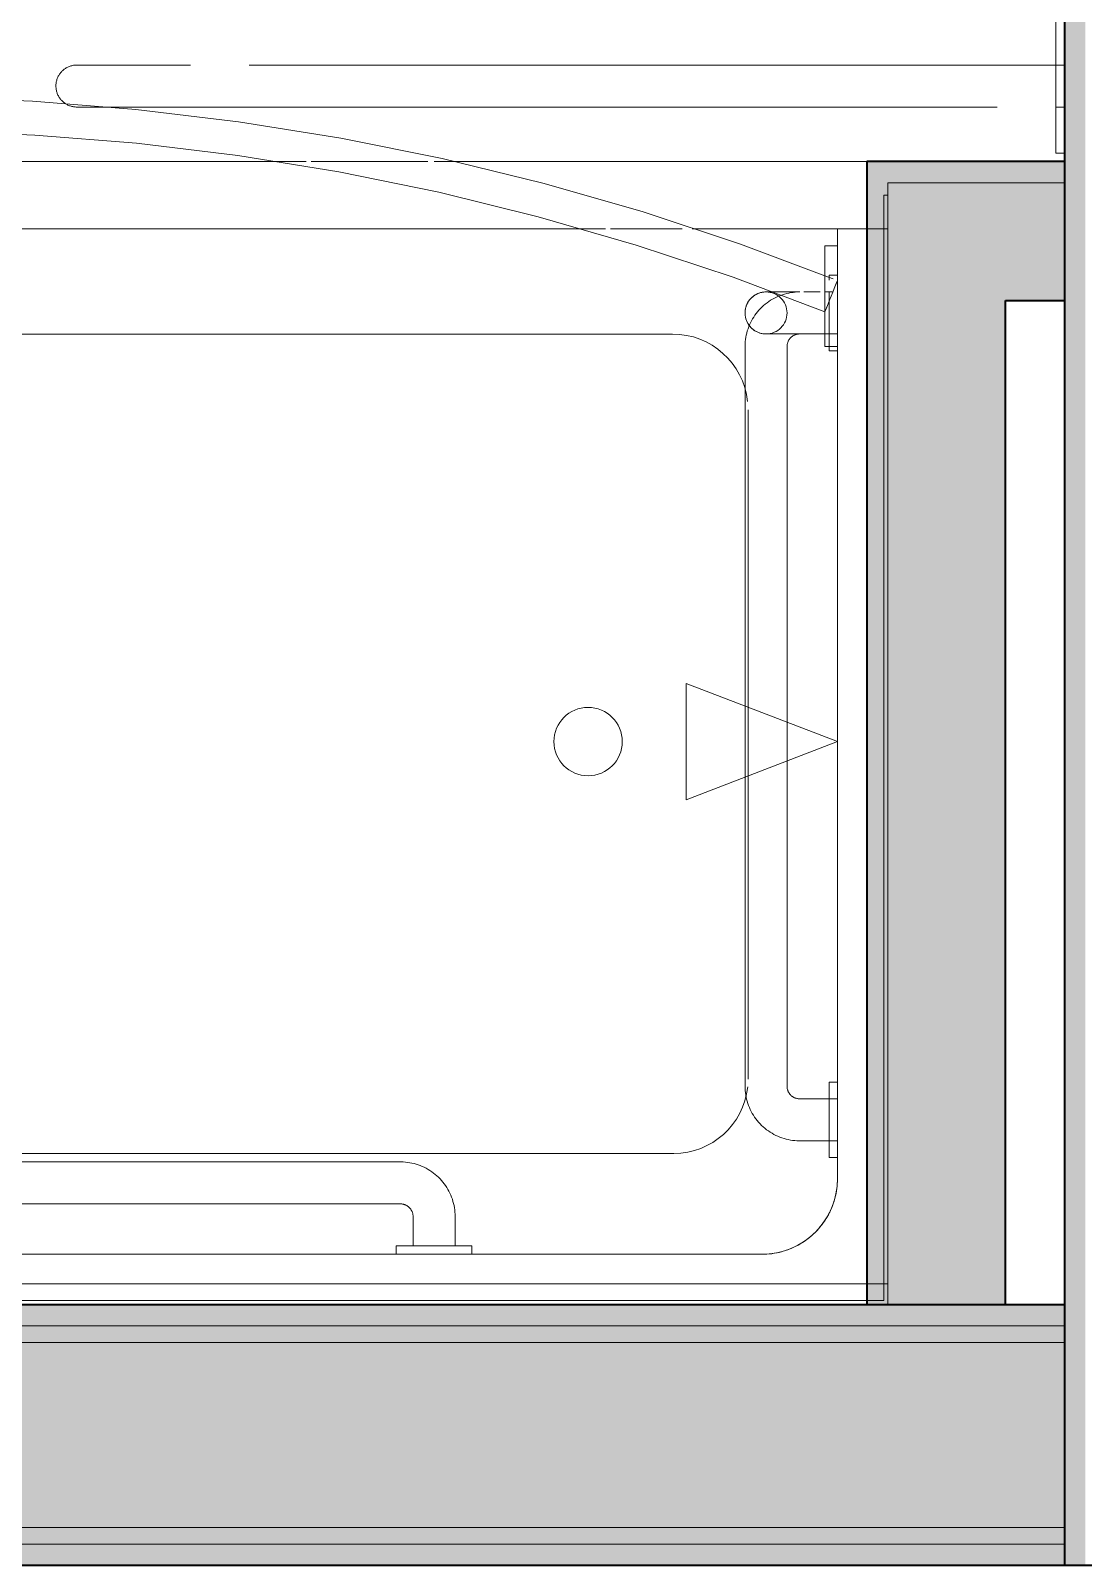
# Model space of a CAD drawing. Header units: inches. Extents: x 6 to 8416, y -388 to 6104.
# Drawn here: x 7160.42 to 7191.73, y 330.94 to 376.58 of the extents above; entities that cross this region are included whole.
import ezdxf

# ---------------------------------------------------------------- set-up
doc = ezdxf.new("R2010")
doc.units = ezdxf.units.IN
doc.header["$MEASUREMENT"] = 0
doc.linetypes.add('Dash 1_16_', pattern=[48, 24, -24])
doc.linetypes.add('Hidden 1_16_', pattern=[36, 24, -12])
for name, color, linetype, lineweight in [('A-GENM', 13, 'Continuous', 18), ('A-ROOM', 32, 'Continuous', 13), ('A-WALL', 113, 'Continuous', 25), ('A-WALL-PATT', 111, 'Continuous', 35), ('I-WALL', 2, 'Continuous', 25), ('P-SANR-FIXT', 6, 'Continuous', 18), ('Q-SPCQ', 91, 'Continuous', 18)]:
    doc.layers.add(name, color=color, linetype=linetype, lineweight=lineweight)

# ---------------------------------------------------------------- blocks, each defined once
blk = doc.blocks.new('GM BA Shower-Unit-Tub-Prefab-ICC ADA-AM - ICC Type B_ Option A Forward_ 60_W x 32_D-2223642-LEVEL 3 - PLAN Copy 1 Copy 1')
at = {"layer": 'A-GENM'}
blk.add_line((0, -32), (0.625, -32), dxfattribs=at)
blk = doc.blocks.new('PL BA Toilet-Unit-Two Piece-ICC ADA-AM - ICC Type B_ Side Approach_ Swing Up Bar-V500-LEVEL 3 - PLAN Copy 1 Copy 1')
at = {"layer": 'A-GENM', "linetype": 'Hidden 1_16_', "lineweight": 9}
for p, q in [((0, 47.047), (0, 23.453)), ((0, 23.453), (0, 22.553)), ((0, 22.411), (0, 18.941)), ((0, 18.75), (0, 18.151)), ((0, 18.151), (0, 5.875)), ((0, 5.875), (0, 0))]:
    blk.add_line(p, q, dxfattribs=at)
blk = doc.blocks.new('z Nested-Shower Surround-Tub-Prefab - Variable-V505-LEVEL 3 - PLAN Copy 1 Copy 1')
at = {"layer": 'A-GENM'}
for p, q in [((60, 0), (0, 0)), ((0, 0), (0, -0.625)), ((0, -0.625), (0, 0)), ((0, -0.625), (0, -32)), ((0, -29.875), (0, -0.625)), ((56.25, -1.5), (3.75, -1.5)), ((3.75, -1.5), (56.25, -1.5)), ((56.25, -1.5), (3.75, -1.5)), ((1.5, -3.75), (1.5, -5.058)), ((1.5, -29.25), (1.5, -3.75)), ((1.5, -3.75), (1.5, -5.058)), ((53.877, -4.5), (6.371, -4.5)), ((1.5, -5.942), (1.5, -29.058)), ((1.5, -5.942), (1.5, -29.058)), ((4.159, -15.729), (4.159, -6.712)), ((4.159, -17.771), (4.159, -15.729)), ((4.159, -26.623), (4.159, -17.771)), ((53.839, -28.873), (6.409, -28.873)), ((1.5, -30.75), (1.5, -29.25)), ((0, -32), (0, -29.875)), ((1.5, -30), (1.5, -30.75)), ((1.5, -30), (1.5, -30.75)), ((1.5, -30.75), (1.5, -32)), ((1.5, -32), (1.5, -30.75)), ((1.5, -30.75), (1.5, -32)), ((0, -32), (1.5, -32)), ((0.625, -32), (0.125, -32)), ((1.5, -32), (0.625, -32)), ((1.5, -32), (5.826, -32)), ((6.125, -32), (8.252, -32)), ((8.398, -32), (9.27, -32)), ((9.275, -32), (26.75, -32))]:
    blk.add_line(p, q, dxfattribs=at)
at = {"layer": 'A-GENM', "lineweight": 9}
for p, q in [((60, 0), (0, 0)), ((0, 0), (0, -0.625)), ((0, -0.625), (0, 0)), ((0.125, -0.625), (0.125, -0.125)), ((0.125, -0.125), (59.875, -0.125)), ((0.125, -0.313), (0.125, -0.625)), ((0.625, -0.125), (0.312, -0.125)), ((59.375, -0.125), (0.625, -0.125)), ((0, -0.625), (0, -33)), ((0, -29.875), (0, -0.625)), ((0.125, -33), (0.125, -0.625)), ((0.125, -0.625), (0.125, -29.875)), ((0, -32), (0, -29.875)), ((0.125, -29.875), (0.125, -32)), ((0, -33), (0, -32)), ((0.125, -32), (0.125, -33)), ((0, -33), (0.125, -33)), ((0.125, -33), (0, -33))]:
    blk.add_line(p, q, dxfattribs=at)
at = {"layer": 'A-GENM'}
blk.add_circle((8.92, -16.75), 1.016, dxfattribs=at)
for centre, radius, start, end in [((3.75, -3.75), 2.25, 90, 180), ((3.75, -3.75), 2.25, 120, 135), ((3.75, -3.75), 2.25, 120, 135), ((3.75, -3.75), 2.25, 114.9713, 120), ((3.75, -3.75), 2.25, 114.9713, 120), ((3.75, -3.75), 2.25, 110.0287, 114.9713), ((3.75, -3.75), 2.25, 110.0287, 114.9713), ((3.75, -3.75), 2.25, 105, 110.0287), ((3.75, -3.75), 2.25, 105, 110.0287), ((3.75, -3.75), 2.25, 90, 105), ((3.75, -3.75), 2.25, 90, 105), ((3.75, -3.75), 2.25, 135, 150), ((3.75, -3.75), 2.25, 135, 150), ((3.75, -3.75), 2.25, 150, 155.0287), ((3.75, -3.75), 2.25, 150, 155.0287), ((3.75, -3.75), 2.25, 165, 180), ((3.75, -3.75), 2.25, 165, 180), ((3.75, -3.75), 2.25, 159.9713, 165), ((3.75, -3.75), 2.25, 159.9713, 165), ((3.75, -3.75), 2.25, 155.0287, 159.9713), ((3.75, -3.75), 2.25, 155.0287, 159.9713), ((6.371, -6.712), 2.212, 90, 173.9023), ((6.409, -26.623), 2.25, 186.2418, 270)]:
    blk.add_arc(centre, radius, start, end, dxfattribs=at)
blk = doc.blocks.new('z Nested-Shower Grab Bars - Variable-V506-LEVEL 3 - PLAN Copy 1 Copy 1')
at = {"layer": 'A-GENM', "linetype": 'Dash 1_16_', "lineweight": 9}
for p, q in [((10.875, 0), (10.875, -0.25)), ((10.913, 0), (10.875, 0)), ((10.913, 0), (10.875, 0)), ((10.875, 0), (10.875, -0.25)), ((10.913, 0), (10.875, 0)), ((10.913, 0), (10.875, 0)), ((10.875, -0.25), (11.687, -0.25)), ((10.875, -0.25), (11.687, -0.25)), ((10.875, -0.25), (11.687, -0.25)), ((10.875, -0.25), (13.125, -0.25)), ((11.026, 0), (10.913, 0)), ((11.026, 0), (10.913, 0)), ((11.026, 0), (10.913, 0)), ((11.026, 0), (10.913, 0)), ((11.205, 0), (11.026, 0)), ((11.205, 0), (11.026, 0)), ((11.205, 0), (11.026, 0)), ((11.205, 0), (11.026, 0)), ((11.438, 0), (11.205, 0)), ((11.438, 0), (11.205, 0)), ((11.438, 0), (11.205, 0)), ((11.438, 0), (11.205, 0)), ((11.375, -0.25), (11.375, -1.125)), ((11.688, -0.25), (11.375, -0.25)), ((11.688, -0.25), (11.375, -0.25)), ((11.375, -0.25), (11.375, -1.125)), ((12.625, -0.25), (11.375, -0.25)), ((11.688, -0.25), (11.375, -0.25)), ((11.709, 0), (11.438, 0)), ((11.709, 0), (11.438, 0)), ((11.709, 0), (11.438, 0)), ((11.709, 0), (11.438, 0)), ((11.838, -0.25), (11.688, -0.25)), ((12.313, -0.25), (11.688, -0.25)), ((11.838, -0.25), (11.688, -0.25)), ((12, 0), (11.709, 0)), ((12, 0), (11.709, 0)), ((12, 0), (11.709, 0)), ((12, 0), (11.709, 0)), ((12, -0.25), (11.838, -0.25)), ((12, -0.25), (11.838, -0.25)), ((12.291, 0), (12, 0)), ((12.291, 0), (12, 0)), ((12.291, 0), (12, 0)), ((12.291, 0), (12, 0)), ((12.162, -0.25), (12, -0.25)), ((12.162, -0.25), (12, -0.25)), ((12.313, -0.25), (12.162, -0.25)), ((12.313, -0.25), (12.162, -0.25)), ((12.563, 0), (12.291, 0)), ((12.563, 0), (12.291, 0)), ((12.563, 0), (12.291, 0)), ((12.563, 0), (12.291, 0)), ((12.313, -0.25), (13.125, -0.25)), ((12.313, -0.25), (13.125, -0.25)), ((12.625, -0.25), (12.313, -0.25)), ((12.625, -0.25), (12.313, -0.25)), ((12.313, -0.25), (13.125, -0.25)), ((12.625, -0.25), (12.313, -0.25)), ((12.795, 0), (12.563, 0)), ((12.795, 0), (12.563, 0)), ((12.795, 0), (12.563, 0)), ((12.795, 0), (12.563, 0)), ((12.625, -1.125), (12.625, -0.25)), ((12.625, -1.125), (12.625, -0.25)), ((12.974, 0), (12.795, 0)), ((12.974, 0), (12.795, 0)), ((12.974, 0), (12.795, 0)), ((12.974, 0), (12.795, 0)), ((13.087, 0), (12.974, 0)), ((13.087, 0), (12.974, 0)), ((13.087, 0), (12.974, 0)), ((13.087, 0), (12.974, 0)), ((13.125, 0), (13.087, 0)), ((13.125, 0), (13.087, 0)), ((13.125, 0), (13.087, 0)), ((13.125, 0), (13.087, 0)), ((13.125, -0.25), (13.125, 0)), ((13.125, -0.25), (13.125, 0)), ((35, -1.5), (13, -1.5)), ((35, -1.5), (13, -1.5)), ((0.25, -2.875), (0, -2.875)), ((0, -2.875), (0, -2.913)), ((0, -2.875), (0, -2.913)), ((0, -2.913), (0, -3.026)), ((0, -2.913), (0, -3.026)), ((0, -3.026), (0, -3.205)), ((0, -3.026), (0, -3.205)), ((0.25, -3.438), (0.25, -2.875)), ((0.25, -5.125), (0.25, -2.875)), ((13, -2.75), (35, -2.75)), ((13, -2.75), (35, -2.75)), ((0, -3.205), (0, -3.438)), ((0, -3.205), (0, -3.438)), ((1.125, -3.375), (0, -3.375)), ((0, -3.375), (0, -3.396)), ((0, -3.375), (0, -3.396)), ((0, -3.396), (0, -3.459)), ((0, -3.396), (0, -3.459)), ((0, -3.438), (0, -3.709)), ((0, -3.459), (0, -3.558)), ((0, -3.459), (0, -3.558)), ((0, -3.558), (0, -3.688)), ((0, -3.558), (0, -4.442)), ((0, -3.688), (0, -3.838)), ((0, -3.709), (0, -4)), ((0, -3.838), (0, -4)), ((0, -4), (0, -4.291)), ((0, -4), (0, -4.162)), ((0, -4.162), (0, -4.313)), ((0, -4.291), (0, -4.563)), ((0, -4.313), (0, -4.442)), ((0, -4.442), (0, -4.541)), ((0, -4.442), (0, -4.541)), ((0, -4.541), (0, -4.604)), ((0, -4.541), (0, -4.604)), ((0, -4.563), (0, -4.795)), ((0, -4.563), (0, -4.795)), ((0.25, -5.125), (0.25, -4.563)), ((0, -4.604), (0, -4.625)), ((0, -4.604), (0, -4.625)), ((0, -4.625), (1.125, -4.625)), ((0, -4.795), (0, -4.974)), ((0, -4.795), (0, -4.974)), ((0, -4.974), (0, -5.087)), ((0, -4.974), (0, -5.087)), ((1.5, -5), (1.5, -14.674)), ((2.75, -14.194), (2.75, -5)), ((0, -5.087), (0, -5.125)), ((0, -5.087), (0, -5.125)), ((0, -5.125), (0.25, -5.125)), ((2.75, -16.306), (2.75, -14.194)), ((1.5, -14.674), (1.5, -15.826)), ((1.5, -15.826), (1.5, -27)), ((2.75, -27), (2.75, -16.306)), ((0.25, -26.875), (0, -26.875)), ((0, -26.875), (0, -26.913)), ((0, -26.875), (0, -26.913)), ((0.25, -26.875), (0, -26.875)), ((0, -26.875), (0, -26.913)), ((0, -26.875), (0, -26.913)), ((0, -26.913), (0, -27.026)), ((0, -26.913), (0, -27.026)), ((0, -26.913), (0, -27.026)), ((0, -26.913), (0, -27.026)), ((0.25, -27.438), (0.25, -26.875)), ((0.25, -27.687), (0.25, -26.875)), ((0.25, -27.687), (0.25, -26.875)), ((0.25, -27.709), (0.25, -26.875)), ((0, -27.026), (0, -27.205)), ((0, -27.026), (0, -27.205)), ((0, -27.026), (0, -27.205)), ((0, -27.026), (0, -27.205)), ((0, -27.205), (0, -27.438)), ((0, -27.205), (0, -27.438)), ((0, -27.205), (0, -27.438)), ((0, -27.205), (0, -27.438)), ((1.125, -27.375), (0, -27.375)), ((0, -27.375), (0, -27.396)), ((0, -27.375), (0, -27.396)), ((1.125, -27.375), (0.25, -27.375)), ((0.25, -27.375), (0.25, -27.688)), ((0.25, -27.375), (0.25, -27.688)), ((1.966, -27.375), (1.987, -27.375)), ((1.987, -27.375), (2.007, -27.375)), ((2.007, -27.375), (2.025, -27.375)), ((2.025, -27.375), (2.042, -27.375)), ((2.042, -27.375), (2.057, -27.375)), ((2.057, -27.375), (2.071, -27.375)), ((2.071, -27.375), (2.083, -27.375)), ((2.083, -27.375), (2.094, -27.375)), ((2.094, -27.375), (2.103, -27.375)), ((2.103, -27.375), (2.11, -27.375)), ((2.11, -27.375), (2.116, -27.375)), ((2.116, -27.375), (2.121, -27.375)), ((2.121, -27.375), (2.124, -27.375)), ((2.124, -27.375), (2.125, -27.375)), ((2.125, -27.375), (2.15, -27.375)), ((2.15, -27.375), (2.175, -27.377)), ((2.175, -27.377), (2.2, -27.379)), ((2.2, -27.379), (2.225, -27.383)), ((2.225, -27.383), (2.249, -27.387)), ((0, -27.396), (0, -27.459)), ((0, -27.396), (0, -27.459)), ((0, -27.438), (0, -27.709)), ((0, -27.438), (0, -27.709)), ((0, -27.438), (0, -27.709)), ((0, -27.459), (0, -27.558)), ((0, -27.459), (0, -27.558)), ((0, -27.558), (0, -27.688)), ((0, -27.558), (0, -27.688)), ((0, -27.688), (0, -27.838)), ((0, -27.688), (0, -27.838)), ((0, -27.749), (0, -28)), ((0, -27.749), (0, -28)), ((0, -27.749), (0, -28)), ((0, -27.838), (0, -28)), ((0, -27.838), (0, -28.541)), ((0.25, -27.688), (0.25, -27.838)), ((0.25, -27.688), (0.25, -27.838)), ((0.25, -27.991), (0.25, -27.749)), ((0.25, -27.838), (0.25, -28)), ((0.25, -27.838), (0.25, -28)), ((2.249, -27.387), (2.274, -27.393)), ((2.274, -27.393), (2.298, -27.399)), ((2.298, -27.399), (2.322, -27.407)), ((2.322, -27.407), (2.345, -27.415)), ((2.345, -27.415), (2.368, -27.424)), ((2.368, -27.424), (2.391, -27.435)), ((2.391, -27.435), (2.414, -27.446)), ((2.414, -27.446), (2.436, -27.458)), ((2.436, -27.458), (2.457, -27.47)), ((2.457, -27.47), (2.478, -27.484)), ((2.478, -27.484), (2.498, -27.499)), ((2.492, -27.878), (2.526, -27.823)), ((2.498, -27.499), (2.518, -27.514)), ((2.518, -27.514), (2.537, -27.53)), ((2.526, -27.823), (2.558, -27.766)), ((2.537, -27.53), (2.556, -27.547)), ((2.556, -27.547), (2.573, -27.565)), ((2.558, -27.766), (2.588, -27.708)), ((2.573, -27.565), (2.59, -27.583)), ((2.588, -27.708), (2.615, -27.649)), ((2.59, -27.583), (2.607, -27.602)), ((2.607, -27.602), (2.622, -27.621)), ((2.615, -27.649), (2.64, -27.589)), ((2.622, -27.621), (2.637, -27.642)), ((2.637, -27.642), (2.651, -27.662)), ((2.651, -27.662), (2.664, -27.684)), ((2.664, -27.684), (2.676, -27.705)), ((2.676, -27.705), (2.688, -27.728)), ((2.688, -27.728), (2.698, -27.75)), ((2.698, -27.75), (2.708, -27.774)), ((2.708, -27.774), (2.716, -27.797)), ((2.716, -27.797), (2.724, -27.821)), ((2.724, -27.821), (2.73, -27.845)), ((0, -28), (0, -28.162)), ((0, -28.113), (0, -28.503)), ((0, -28.113), (0, -28.503)), ((0, -28.113), (0, -28.503)), ((0, -28.162), (0, -28.313)), ((0.25, -28), (0.25, -28.162)), ((0.25, -28), (0.25, -28.313)), ((0.25, -28.291), (0.25, -28.113)), ((0.25, -28.162), (0.25, -28.313)), ((2.095, -28.303), (2.147, -28.264)), ((2.147, -28.264), (2.197, -28.222)), ((2.197, -28.222), (2.244, -28.178)), ((2.244, -28.178), (2.291, -28.132)), ((2.291, -28.132), (2.335, -28.085)), ((2.335, -28.085), (2.377, -28.035)), ((2.377, -28.035), (2.418, -27.984)), ((2.418, -27.984), (2.456, -27.932)), ((2.456, -27.932), (2.492, -27.878)), ((2.682, -28.283), (2.671, -28.305)), ((2.693, -28.26), (2.682, -28.283)), ((2.703, -28.237), (2.693, -28.26)), ((2.712, -28.214), (2.703, -28.237)), ((2.72, -28.19), (2.712, -28.214)), ((2.727, -28.166), (2.72, -28.19)), ((2.734, -28.142), (2.727, -28.166)), ((2.73, -27.845), (2.736, -27.869)), ((2.739, -28.118), (2.734, -28.142)), ((2.736, -27.869), (2.741, -27.894)), ((2.743, -28.093), (2.739, -28.118)), ((2.741, -27.894), (2.745, -27.918)), ((2.746, -28.068), (2.743, -28.093)), ((2.745, -27.918), (2.747, -27.943)), ((2.749, -28.043), (2.746, -28.068)), ((2.747, -27.943), (2.749, -27.968)), ((2.749, -27.968), (2.75, -27.993)), ((2.75, -28.018), (2.749, -28.043)), ((2.75, -27.993), (2.75, -28.018)), ((0, -28.313), (0, -28.442)), ((0, -28.442), (0, -28.541)), ((0, -28.541), (0, -28.604)), ((0, -28.541), (0, -28.604)), ((0, -28.563), (0, -28.795)), ((0, -28.563), (0, -28.795)), ((0, -28.563), (0, -28.795)), ((0, -28.563), (0, -28.795)), ((0, -28.604), (0, -28.625)), ((0, -28.604), (0, -28.625)), ((0.154, -28.625), (0.375, -28.625)), ((0.25, -28.313), (0.25, -28.442)), ((0.25, -28.313), (0.25, -28.442)), ((0.25, -28.442), (0.25, -28.625)), ((0.25, -28.442), (0.25, -28.625)), ((0.515, -28.625), (1.004, -28.625)), ((0.515, -28.625), (1.004, -28.625)), ((1.125, -28.625), (1.19, -28.624)), ((1.136, -28.625), (1.125, -28.625)), ((1.176, -28.625), (1.136, -28.625)), ((1.216, -28.625), (1.176, -28.625)), ((1.19, -28.624), (1.255, -28.62)), ((1.255, -28.625), (1.216, -28.625)), ((1.255, -28.62), (1.32, -28.613)), ((1.295, -28.625), (1.255, -28.625)), ((1.334, -28.625), (1.295, -28.625)), ((1.32, -28.613), (1.384, -28.604)), ((1.373, -28.625), (1.334, -28.625)), ((1.412, -28.625), (1.373, -28.625)), ((1.45, -28.625), (1.412, -28.625)), ((1.487, -28.625), (1.45, -28.625)), ((1.524, -28.625), (1.487, -28.625)), ((1.511, -28.578), (1.574, -28.562)), ((1.561, -28.625), (1.524, -28.625)), ((1.574, -28.562), (1.636, -28.543)), ((1.665, -28.625), (1.631, -28.625)), ((1.636, -28.543), (1.697, -28.521)), ((1.699, -28.625), (1.665, -28.625)), ((1.697, -28.521), (1.758, -28.497)), ((1.731, -28.625), (1.699, -28.625)), ((1.762, -28.625), (1.731, -28.625)), ((1.758, -28.497), (1.817, -28.47)), ((1.792, -28.625), (1.762, -28.625)), ((1.822, -28.625), (1.792, -28.625)), ((1.817, -28.47), (1.875, -28.441)), ((1.85, -28.625), (1.822, -28.625)), ((1.877, -28.625), (1.85, -28.625)), ((1.875, -28.441), (1.932, -28.41)), ((1.903, -28.625), (1.877, -28.625)), ((1.927, -28.625), (1.903, -28.625)), ((1.95, -28.625), (1.927, -28.625)), ((1.932, -28.41), (1.988, -28.377)), ((1.988, -28.377), (2.043, -28.341)), ((2.043, -28.341), (2.095, -28.303)), ((2.074, -28.625), (2.061, -28.625)), ((2.086, -28.625), (2.074, -28.625)), ((2.096, -28.625), (2.086, -28.625)), ((2.105, -28.625), (2.096, -28.625)), ((2.112, -28.625), (2.105, -28.625)), ((2.118, -28.625), (2.112, -28.625)), ((2.122, -28.625), (2.118, -28.625)), ((2.124, -28.625), (2.122, -28.625)), ((2.125, -28.625), (2.124, -28.625)), ((2.138, -28.625), (2.125, -28.625)), ((2.163, -28.624), (2.138, -28.625)), ((2.188, -28.622), (2.163, -28.624)), ((2.213, -28.619), (2.188, -28.622)), ((2.238, -28.615), (2.213, -28.619)), ((2.262, -28.61), (2.238, -28.615)), ((2.287, -28.604), (2.262, -28.61)), ((2.311, -28.597), (2.287, -28.604)), ((2.334, -28.589), (2.311, -28.597)), ((2.358, -28.58), (2.334, -28.589)), ((2.381, -28.57), (2.358, -28.58)), ((2.403, -28.56), (2.381, -28.57)), ((2.426, -28.548), (2.403, -28.56)), ((2.447, -28.536), (2.426, -28.548)), ((2.468, -28.522), (2.447, -28.536)), ((2.489, -28.508), (2.468, -28.522)), ((2.509, -28.493), (2.489, -28.508)), ((2.528, -28.477), (2.509, -28.493)), ((2.547, -28.461), (2.528, -28.477)), ((2.565, -28.444), (2.547, -28.461)), ((2.583, -28.426), (2.565, -28.444)), ((2.599, -28.407), (2.583, -28.426)), ((2.615, -28.388), (2.599, -28.407)), ((2.63, -28.368), (2.615, -28.388)), ((2.645, -28.347), (2.63, -28.368)), ((2.658, -28.326), (2.645, -28.347)), ((2.671, -28.305), (2.658, -28.326)), ((0, -28.974), (0, -29.125)), ((0, -28.974), (0, -29.125)), ((0, -28.974), (0, -29.125)), ((0, -28.974), (0, -29.125)), ((0, -29.125), (0.245, -29.125)), ((0, -29.125), (0.245, -29.125)), ((0.25, -29.087), (0.25, -28.974)), ((0.25, -29.087), (0.25, -28.974)), ((0.25, -29.087), (0.25, -28.974)), ((0.25, -29.087), (0.25, -28.974)), ((0.25, -29.125), (0.25, -29.087)), ((0.25, -29.125), (0.25, -29.087)), ((0.25, -29.125), (0.25, -29.087)), ((0.25, -29.125), (0.25, -29.087))]:
    blk.add_line(p, q, dxfattribs=at)
at = {"layer": 'A-GENM', "linetype": 'Dash 1_16_', "lineweight": 9, "flags": 128}
for points in [[(11.375, -1.125), (11.376, -1.19), (11.38, -1.255), (11.387, -1.32), (11.396, -1.384), (11.407, -1.448), (11.422, -1.511), (11.438, -1.574), (11.457, -1.636), (11.479, -1.697), (11.503, -1.758), (11.53, -1.817), (11.559, -1.875), (11.59, -1.932), (11.623, -1.988), (11.659, -2.043), (11.697, -2.095), (11.736, -2.147), (11.778, -2.197), (11.822, -2.244), (11.868, -2.291), (11.915, -2.335), (11.965, -2.377), (12.016, -2.418), (12.068, -2.456), (12.122, -2.492), (12.177, -2.526), (12.234, -2.558), (12.292, -2.588), (12.351, -2.615), (12.411, -2.64), (12.472, -2.662), (12.534, -2.682), (12.597, -2.699), (12.66, -2.714), (12.724, -2.726), (12.788, -2.736), (12.853, -2.743), (12.917, -2.748), (12.982, -2.75), (13, -2.75)], [(11.375, -1.125), (11.376, -1.19), (11.38, -1.255), (11.387, -1.32), (11.396, -1.384), (11.407, -1.448), (11.422, -1.511), (11.438, -1.574), (11.457, -1.636), (11.479, -1.697), (11.503, -1.758), (11.53, -1.817), (11.559, -1.875), (11.59, -1.932), (11.623, -1.988), (11.659, -2.043), (11.697, -2.095), (11.736, -2.147), (11.778, -2.197), (11.822, -2.244), (11.868, -2.291), (11.915, -2.335), (11.965, -2.377), (12.016, -2.418), (12.068, -2.456), (12.122, -2.492), (12.177, -2.526), (12.234, -2.558), (12.292, -2.588), (12.351, -2.615), (12.411, -2.64), (12.472, -2.662), (12.534, -2.682), (12.597, -2.699), (12.66, -2.714), (12.724, -2.726), (12.788, -2.736), (12.853, -2.743), (12.917, -2.748), (12.982, -2.75), (13, -2.75)], [(13, -1.5), (12.985, -1.5), (12.97, -1.499), (12.955, -1.497), (12.94, -1.495), (12.925, -1.493), (12.911, -1.489), (12.896, -1.485), (12.882, -1.481), (12.868, -1.476), (12.854, -1.47), (12.84, -1.464), (12.827, -1.458), (12.814, -1.45), (12.801, -1.443), (12.788, -1.435), (12.776, -1.426), (12.764, -1.417), (12.753, -1.407), (12.742, -1.397), (12.731, -1.386), (12.721, -1.375), (12.711, -1.364), (12.702, -1.352), (12.693, -1.34), (12.684, -1.328), (12.677, -1.315), (12.669, -1.302), (12.662, -1.288), (12.656, -1.275), (12.65, -1.261), (12.645, -1.247), (12.641, -1.233), (12.637, -1.218), (12.633, -1.203), (12.63, -1.189), (12.628, -1.174), (12.627, -1.159), (12.625, -1.144), (12.625, -1.129), (12.625, -1.125)], [(13, -1.5), (12.985, -1.5), (12.97, -1.499), (12.955, -1.497), (12.94, -1.495), (12.925, -1.493), (12.911, -1.489), (12.896, -1.485), (12.882, -1.481), (12.868, -1.476), (12.854, -1.47), (12.84, -1.464), (12.827, -1.458), (12.814, -1.45), (12.801, -1.443), (12.788, -1.435), (12.776, -1.426), (12.764, -1.417), (12.753, -1.407), (12.742, -1.397), (12.731, -1.386), (12.721, -1.375), (12.711, -1.364), (12.702, -1.352), (12.693, -1.34), (12.684, -1.328), (12.677, -1.315), (12.669, -1.302), (12.662, -1.288), (12.656, -1.275), (12.65, -1.261), (12.645, -1.247), (12.641, -1.233), (12.637, -1.218), (12.633, -1.203), (12.63, -1.189), (12.628, -1.174), (12.627, -1.159), (12.625, -1.144), (12.625, -1.129), (12.625, -1.125)], [(2.75, -5), (2.749, -4.935), (2.745, -4.87), (2.738, -4.805), (2.729, -4.741), (2.718, -4.677), (2.703, -4.614), (2.687, -4.551), (2.668, -4.489), (2.646, -4.428), (2.622, -4.367), (2.595, -4.308), (2.566, -4.25), (2.535, -4.193), (2.502, -4.137), (2.466, -4.082), (2.428, -4.03), (2.389, -3.978), (2.347, -3.928), (2.303, -3.881), (2.257, -3.834), (2.21, -3.79), (2.16, -3.748), (2.109, -3.707), (2.057, -3.669), (2.003, -3.633), (1.948, -3.599), (1.891, -3.567), (1.833, -3.537), (1.774, -3.51), (1.714, -3.485), (1.653, -3.463), (1.591, -3.443), (1.528, -3.426), (1.465, -3.411), (1.401, -3.399), (1.337, -3.389), (1.272, -3.382), (1.208, -3.377), (1.143, -3.375), (1.125, -3.375)], [(1.125, -4.625), (1.14, -4.625), (1.155, -4.626), (1.17, -4.628), (1.185, -4.63), (1.2, -4.632), (1.214, -4.636), (1.229, -4.64), (1.243, -4.644), (1.257, -4.649), (1.271, -4.655), (1.285, -4.661), (1.298, -4.667), (1.311, -4.675), (1.324, -4.682), (1.337, -4.69), (1.349, -4.699), (1.361, -4.708), (1.372, -4.718), (1.383, -4.728), (1.394, -4.739), (1.404, -4.75), (1.414, -4.761), (1.423, -4.773), (1.432, -4.785), (1.441, -4.797), (1.448, -4.81), (1.456, -4.823), (1.463, -4.837), (1.469, -4.85), (1.475, -4.864), (1.48, -4.878), (1.484, -4.892), (1.488, -4.907), (1.492, -4.922), (1.495, -4.936), (1.497, -4.951), (1.498, -4.966), (1.5, -4.981), (1.5, -4.996), (1.5, -5)], [(1.5, -27), (1.5, -27.015), (1.499, -27.03), (1.497, -27.045), (1.495, -27.06), (1.493, -27.075), (1.489, -27.089), (1.485, -27.104), (1.481, -27.118), (1.476, -27.132), (1.47, -27.146), (1.464, -27.16), (1.458, -27.173), (1.45, -27.186), (1.443, -27.199), (1.435, -27.212), (1.426, -27.224), (1.417, -27.236), (1.407, -27.247), (1.397, -27.258), (1.386, -27.269), (1.375, -27.279), (1.364, -27.289), (1.352, -27.298), (1.34, -27.307), (1.328, -27.316), (1.315, -27.323), (1.302, -27.331), (1.288, -27.338), (1.275, -27.344), (1.261, -27.35), (1.247, -27.355), (1.233, -27.359), (1.218, -27.363), (1.203, -27.367), (1.189, -27.37), (1.174, -27.372), (1.159, -27.373), (1.144, -27.375), (1.129, -27.375), (1.125, -27.375)], [(1.125, -27.375), (1.165, -27.375), (1.205, -27.375), (1.245, -27.375), (1.284, -27.375), (1.324, -27.375), (1.363, -27.375), (1.401, -27.375), (1.44, -27.375), (1.477, -27.375), (1.514, -27.375), (1.551, -27.375), (1.587, -27.375), (1.622, -27.375), (1.656, -27.375), (1.69, -27.375), (1.722, -27.375), (1.754, -27.375), (1.784, -27.375), (1.814, -27.375), (1.842, -27.375), (1.87, -27.375), (1.896, -27.375), (1.921, -27.375), (1.944, -27.375), (1.966, -27.375)], [(2.64, -27.589), (2.662, -27.528), (2.682, -27.466), (2.699, -27.403), (2.714, -27.34), (2.726, -27.276), (2.736, -27.212), (2.743, -27.147), (2.748, -27.083), (2.75, -27.018), (2.75, -27)], [(1.384, -28.604), (1.448, -28.593), (1.511, -28.578)], [(1.631, -28.625), (1.596, -28.625), (1.561, -28.625)], [(2.061, -28.625), (2.046, -28.625), (2.03, -28.625), (2.012, -28.625), (1.993, -28.625), (1.972, -28.625), (1.95, -28.625)]]:
    blk.add_lwpolyline(points, dxfattribs=at)
at = {"layer": 'A-GENM', "linetype": 'Dash 1_16_', "lineweight": 9}
for start, end in [(90, 270), (270, 90)]:
    blk.add_arc((2.125, -28), 0.625, start, end, dxfattribs=at)
blk = doc.blocks.new('z Nested-Shower Fixtures - Variable-2223649-LEVEL 3 - PLAN Copy 1 Copy 1')
at = {"layer": 'P-SANR-FIXT'}
for p, q in [((4.5, 1.727), (0, 0)), ((4.5, -1.727), (4.5, 1.727)), ((0, 0), (4.5, -1.727))]:
    blk.add_line(p, q, dxfattribs=at)
blk = doc.blocks.new('SE BA Shower Curtain Rod-AM - 1_ Dia__ 76_ AFF-V387-LEVEL 3 - PLAN Copy 1 Copy 1')
at = {"layer": 'Q-SPCQ'}
for p, q in [((0.375, 1.5), (0, 1.5)), ((0, 1.5), (0, -1.5)), ((0, 1.5), (0, 0.75)), ((0.375, 0.75), (0.375, 1.5)), ((0.375, -1.5), (0.375, 1.5)), ((0, 0.75), (0, 0.388)), ((0.373, 0.464), (0.28, 0.232)), ((0.373, 0.464), (0.348, 0.402)), ((0.375, 0.391), (0.375, 0.75)), ((0, 0.388), (0, 0)), ((0, 0), (0, -0.388)), ((0.235, 0.12), (0.14, -0.12)), ((0.235, 0.12), (0.187, 0)), ((0.28, 0.232), (0.235, 0.12)), ((0.28, 0.232), (0.235, 0.12)), ((0.318, 0.328), (0.28, 0.232)), ((0.348, 0.402), (0.318, 0.328)), ((0, -0.388), (0, -0.75)), ((0.095, -0.232), (0.002, -0.464)), ((0.027, -0.402), (0.002, -0.464)), ((0.057, -0.328), (0.027, -0.402)), ((0.095, -0.232), (0.057, -0.328)), ((0.14, -0.12), (0.095, -0.232)), ((0.14, -0.12), (0.095, -0.232)), ((0.187, 0), (0.14, -0.12)), ((0, -0.75), (0, -1.5)), ((0.128, -0.512), (0.375, -0.604)), ((0.375, -0.75), (0.375, -0.521)), ((0.375, -1.5), (0.375, -0.75)), ((0, -1.5), (0.375, -1.5))]:
    blk.add_line(p, q, dxfattribs=at)
at = {"layer": 'Q-SPCQ', "flags": 128}
for points in [[(56.625, 0.464), (53.782, -0.604), (50.896, -1.558), (47.974, -2.395), (45.022, -3.115), (42.042, -3.716), (39.041, -4.198), (36.024, -4.56), (32.994, -4.8), (29.957, -4.919), (26.917, -4.916), (23.881, -4.792), (20.851, -4.547), (17.834, -4.181), (14.834, -3.694), (11.856, -3.088), (8.904, -2.363), (5.984, -1.52), (3.099, -0.562), (0.375, 0.464)], [(0.375, -0.604), (2.885, -1.547), (5.809, -2.513), (8.769, -3.362), (11.761, -4.091), (14.779, -4.7), (17.82, -5.189), (20.877, -5.555), (23.947, -5.798), (27.024, -5.919), (30.103, -5.916), (33.18, -5.791), (36.25, -5.542), (39.306, -5.171), (42.346, -4.678), (45.364, -4.063), (48.354, -3.329), (51.313, -2.475), (54.235, -1.504), (56.625, -0.605)]]:
    blk.add_lwpolyline(points, dxfattribs=at)
blk = doc.blocks.new('z Nested-Toilet Grab Bars - z Nested-Toilet Grab Bars-V508-LEVEL 3 - PLAN Copy 1 Copy 1')
at = {"layer": 'A-GENM', "linetype": 'Dash 1_16_', "lineweight": 9}
for p, q in [((-43, 0), (-43, -0.25)), ((-42.623, 0), (-42.901, 0)), ((-42.623, 0), (-42.901, 0)), ((-42.223, 0), (-42.623, 0)), ((-42.223, 0), (-42.623, 0)), ((-41.777, 0), (-42.223, 0)), ((-41.777, 0), (-42.223, 0)), ((-41.377, 0), (-41.777, 0)), ((-41.377, 0), (-41.777, 0)), ((-41.099, 0), (-41.377, 0)), ((-41.099, 0), (-41.377, 0)), ((-41, -0.25), (-41, 0)), ((-7, 0), (-7, -0.25)), ((-5, -0.25), (-5, 0)), ((-4.25, 0), (-4.25, -0.25)), ((-4.25, 0), (-4.25, -0.25)), ((-2.875, 0), (-2.875, -0.25)), ((-2.875, 0), (-2.875, -0.25)), ((-1.625, -0.25), (-1.625, 0)), ((-1.625, -0.25), (-1.625, 0)), ((-0.25, 0), (-0.25, -0.25)), ((-0.25, -0.25), (-0.25, 0)), ((-43, -0.25), (-42.901, -0.25)), ((-43, -0.25), (-42.901, -0.25)), ((-42.901, -0.25), (-42.623, -0.25)), ((-42.901, -0.25), (-41.099, -0.25)), ((-42.625, -0.25), (-42.625, -0.75)), ((-42.563, -0.25), (-42.625, -0.25)), ((-42.563, -0.25), (-42.625, -0.25)), ((-42.623, -0.25), (-42.223, -0.25)), ((-41.437, -0.25), (-42.563, -0.25)), ((-42.39, -0.25), (-42.563, -0.25)), ((-42.139, -0.25), (-42.39, -0.25)), ((-42.223, -0.25), (-41.777, -0.25)), ((-41.861, -0.25), (-42.139, -0.25)), ((-41.61, -0.25), (-41.861, -0.25)), ((-41.777, -0.25), (-41.377, -0.25)), ((-41.437, -0.25), (-41.61, -0.25)), ((-41.375, -0.25), (-41.437, -0.25)), ((-41.375, -0.25), (-41.437, -0.25)), ((-41.377, -0.25), (-41.099, -0.25)), ((-41.375, -0.75), (-41.375, -0.25)), ((-41.099, -0.25), (-41, -0.25)), ((-41.099, -0.25), (-41, -0.25)), ((-7, -0.25), (-5, -0.25)), ((-7, -0.25), (-5, -0.25)), ((-6.625, -0.25), (-6.625, -1.125)), ((-5.375, -0.25), (-6.625, -0.25)), ((-5.375, -0.25), (-6.625, -0.25)), ((-5.375, -1.125), (-5.375, -0.25)), ((-0.25, -0.25), (-4.25, -0.25)), ((-4.25, -0.25), (-2.854, -0.25)), ((-2.875, -0.25), (-2.875, -26)), ((-2.875, -0.25), (-2.875, -26)), ((-1.647, -0.25), (-0.25, -0.25)), ((-1.625, -26), (-1.625, -0.25)), ((-1.625, -26), (-1.625, -0.25)), ((-42.625, -0.75), (-42.625, -1.125)), ((-41.375, -1.125), (-41.375, -0.75)), ((-42.625, -1.125), (-42.624, -1.19)), ((-42.624, -1.19), (-42.62, -1.255)), ((-42.62, -1.255), (-42.613, -1.32)), ((-42.613, -1.32), (-42.604, -1.384)), ((-41.375, -1.129), (-41.375, -1.125)), ((-41.375, -1.144), (-41.375, -1.129)), ((-41.373, -1.159), (-41.375, -1.144)), ((-41.372, -1.174), (-41.373, -1.159)), ((-41.37, -1.189), (-41.372, -1.174)), ((-41.367, -1.203), (-41.37, -1.189)), ((-41.363, -1.218), (-41.367, -1.203)), ((-41.359, -1.233), (-41.363, -1.218)), ((-41.355, -1.247), (-41.359, -1.233)), ((-41.35, -1.261), (-41.355, -1.247)), ((-41.344, -1.275), (-41.35, -1.261)), ((-41.338, -1.288), (-41.344, -1.275)), ((-41.331, -1.302), (-41.338, -1.288)), ((-41.323, -1.315), (-41.331, -1.302)), ((-41.316, -1.328), (-41.323, -1.315)), ((-41.307, -1.34), (-41.316, -1.328)), ((-41.298, -1.352), (-41.307, -1.34)), ((-41.289, -1.364), (-41.298, -1.352)), ((-41.279, -1.375), (-41.289, -1.364)), ((-42.604, -1.384), (-42.593, -1.448)), ((-42.593, -1.448), (-42.578, -1.511)), ((-42.578, -1.511), (-42.562, -1.574)), ((-42.562, -1.574), (-42.543, -1.636)), ((-42.543, -1.636), (-42.521, -1.697)), ((-42.521, -1.697), (-42.497, -1.758)), ((-42.497, -1.758), (-42.47, -1.817)), ((-42.47, -1.817), (-42.441, -1.875)), ((-41.269, -1.386), (-41.279, -1.375)), ((-41.258, -1.397), (-41.269, -1.386)), ((-41.247, -1.407), (-41.258, -1.397)), ((-41.236, -1.417), (-41.247, -1.407)), ((-41.224, -1.426), (-41.236, -1.417)), ((-41.212, -1.435), (-41.224, -1.426)), ((-41.199, -1.443), (-41.212, -1.435)), ((-41.186, -1.45), (-41.199, -1.443)), ((-41.173, -1.458), (-41.186, -1.45)), ((-41.16, -1.464), (-41.173, -1.458)), ((-41.146, -1.47), (-41.16, -1.464)), ((-41.132, -1.476), (-41.146, -1.47)), ((-41.118, -1.481), (-41.132, -1.476)), ((-41.104, -1.485), (-41.118, -1.481)), ((-41.089, -1.489), (-41.104, -1.485)), ((-41.075, -1.493), (-41.089, -1.489)), ((-41.06, -1.495), (-41.075, -1.493)), ((-41.045, -1.497), (-41.06, -1.495)), ((-41.03, -1.499), (-41.045, -1.497)), ((-41.015, -1.5), (-41.03, -1.499)), ((-41, -1.5), (-41.015, -1.5)), ((-35.75, -1.5), (-41, -1.5)), ((-7, -1.5), (-35.75, -1.5)), ((-42.441, -1.875), (-42.41, -1.932)), ((-42.41, -1.932), (-42.377, -1.988)), ((-42.377, -1.988), (-42.341, -2.043)), ((-42.341, -2.043), (-42.303, -2.095)), ((-42.303, -2.095), (-42.264, -2.147)), ((-42.264, -2.147), (-42.222, -2.197)), ((-42.222, -2.197), (-42.178, -2.244)), ((-42.178, -2.244), (-42.132, -2.291)), ((-42.132, -2.291), (-42.085, -2.335)), ((-42.085, -2.335), (-42.035, -2.377)), ((-42.035, -2.377), (-41.984, -2.418)), ((-41.984, -2.418), (-41.932, -2.456)), ((-41.932, -2.456), (-41.878, -2.492)), ((-41.878, -2.492), (-41.823, -2.526)), ((-41.823, -2.526), (-41.766, -2.558)), ((-41.766, -2.558), (-41.708, -2.588)), ((-41.708, -2.588), (-41.649, -2.615)), ((-41.649, -2.615), (-41.589, -2.64)), ((-41.589, -2.64), (-41.528, -2.662)), ((-41.528, -2.662), (-41.466, -2.682)), ((-41.466, -2.682), (-41.403, -2.699)), ((-41.403, -2.699), (-41.34, -2.714)), ((-41.34, -2.714), (-41.276, -2.726)), ((-41.276, -2.726), (-41.212, -2.736)), ((-41.212, -2.736), (-41.147, -2.743)), ((-41.147, -2.743), (-41.083, -2.748)), ((-41.083, -2.748), (-41.018, -2.75)), ((-41.018, -2.75), (-41, -2.75)), ((-41, -2.75), (-35.75, -2.75)), ((-35.75, -2.75), (-7, -2.75)), ((-1.625, -28.624), (-1.625, -28.537)), ((-1.625, -28.601), (-1.625, -28.685)), ((-1.625, -28.707), (-1.625, -28.624)), ((-1.625, -28.685), (-1.625, -28.765)), ((-1.625, -28.786), (-1.625, -28.707)), ((-1.625, -28.765), (-1.625, -28.84)), ((-1.625, -28.859), (-1.625, -28.786)), ((-1.625, -28.84), (-1.625, -28.911)), ((-1.625, -29.094), (-1.625, -29.146)), ((-1.625, -29.159), (-1.625, -29.109)), ((-1.625, -29.146), (-1.625, -29.192)), ((-1.625, -29.204), (-1.625, -29.159)), ((-1.625, -29.192), (-1.625, -29.233)), ((-1.625, -29.244), (-1.625, -29.204)), ((-1.674, -29.618), (-1.685, -29.641)), ((-1.665, -29.595), (-1.674, -29.618)), ((-1.657, -29.572), (-1.665, -29.595)), ((-1.649, -29.548), (-1.657, -29.572)), ((-1.643, -29.524), (-1.649, -29.548)), ((-1.637, -29.499), (-1.643, -29.524)), ((-1.633, -29.475), (-1.637, -29.499)), ((-1.629, -29.45), (-1.633, -29.475)), ((-1.627, -29.425), (-1.629, -29.45)), ((-1.625, -29.4), (-1.627, -29.425)), ((-1.625, -29.233), (-1.625, -29.269)), ((-1.625, -29.278), (-1.625, -29.244)), ((-1.625, -29.269), (-1.625, -29.3)), ((-1.625, -29.308), (-1.625, -29.278)), ((-1.625, -29.3), (-1.625, -29.326)), ((-1.625, -29.332), (-1.625, -29.308)), ((-1.625, -29.326), (-1.625, -29.346)), ((-1.625, -29.351), (-1.625, -29.332)), ((-1.625, -29.346), (-1.625, -29.361)), ((-1.625, -29.364), (-1.625, -29.351)), ((-1.625, -29.361), (-1.625, -29.371)), ((-1.625, -29.372), (-1.625, -29.364)), ((-1.625, -29.371), (-1.625, -29.375)), ((-1.625, -29.375), (-1.625, -29.372)), ((-1.625, -29.375), (-1.625, -29.4)), ((-1.72, -29.707), (-1.734, -29.728)), ((-1.708, -29.686), (-1.72, -29.707))]:
    blk.add_line(p, q, dxfattribs=at)
at = {"layer": 'A-GENM', "linetype": 'Dash 1_16_', "lineweight": 9, "flags": 128}
for points in [[(-6.625, -1.125), (-6.625, -1.14), (-6.626, -1.155), (-6.628, -1.17), (-6.63, -1.185), (-6.632, -1.2), (-6.636, -1.214), (-6.64, -1.229), (-6.644, -1.243), (-6.649, -1.257), (-6.655, -1.271), (-6.661, -1.285), (-6.667, -1.298), (-6.675, -1.311), (-6.682, -1.324), (-6.69, -1.337), (-6.699, -1.349), (-6.708, -1.361), (-6.718, -1.372), (-6.728, -1.383), (-6.739, -1.394), (-6.75, -1.404), (-6.761, -1.414), (-6.773, -1.423), (-6.785, -1.432), (-6.797, -1.441), (-6.81, -1.448), (-6.823, -1.456), (-6.837, -1.463), (-6.85, -1.469), (-6.864, -1.475), (-6.878, -1.48), (-6.892, -1.484), (-6.907, -1.488), (-6.922, -1.492), (-6.936, -1.495), (-6.951, -1.497), (-6.966, -1.498), (-6.981, -1.5), (-6.996, -1.5), (-7, -1.5)], [(-7, -2.75), (-6.935, -2.749), (-6.87, -2.745), (-6.805, -2.738), (-6.741, -2.729), (-6.677, -2.718), (-6.614, -2.703), (-6.551, -2.687), (-6.489, -2.668), (-6.428, -2.646), (-6.367, -2.622), (-6.308, -2.595), (-6.25, -2.566), (-6.193, -2.535), (-6.137, -2.502), (-6.082, -2.466), (-6.03, -2.428), (-5.978, -2.389), (-5.928, -2.347), (-5.881, -2.303), (-5.834, -2.257), (-5.79, -2.21), (-5.748, -2.16), (-5.707, -2.109), (-5.669, -2.057), (-5.633, -2.003), (-5.599, -1.948), (-5.567, -1.891), (-5.537, -1.833), (-5.51, -1.774), (-5.485, -1.714), (-5.463, -1.653), (-5.443, -1.591), (-5.426, -1.528), (-5.411, -1.465), (-5.399, -1.401), (-5.389, -1.337), (-5.382, -1.272), (-5.377, -1.208), (-5.375, -1.143), (-5.375, -1.125)], [(-2.875, -29.375), (-2.875, -29.372), (-2.875, -29.364), (-2.875, -29.351), (-2.875, -29.332), (-2.875, -29.308), (-2.875, -29.278), (-2.875, -29.244), (-2.875, -29.204), (-2.875, -29.159), (-2.875, -29.109), (-2.875, -29.054), (-2.875, -28.994), (-2.875, -28.929), (-2.875, -28.859), (-2.875, -28.786), (-2.875, -28.707), (-2.875, -28.624), (-2.875, -28.537), (-2.875, -28.446), (-2.875, -28.351), (-2.875, -28.253), (-2.875, -28.15), (-2.875, -28.045), (-2.875, -27.936), (-2.875, -27.824), (-2.875, -27.708), (-2.875, -27.591), (-2.875, -27.47), (-2.875, -27.348), (-2.875, -27.223), (-2.875, -27.096), (-2.875, -26.968), (-2.875, -26.838), (-2.875, -26.706), (-2.875, -26.574), (-2.875, -26.44), (-2.875, -26.306), (-2.875, -26.171), (-2.875, -26.036), (-2.875, -26)], [(-2.875, -26), (-2.875, -26.135), (-2.875, -26.27), (-2.875, -26.404), (-2.875, -26.538), (-2.875, -26.671), (-2.875, -26.802), (-2.875, -26.933), (-2.875, -27.062), (-2.875, -27.189), (-2.875, -27.314), (-2.875, -27.438), (-2.875, -27.559), (-2.875, -27.677), (-2.875, -27.793), (-2.875, -27.906), (-2.875, -28.016), (-2.875, -28.122), (-2.875, -28.225), (-2.875, -28.325), (-2.875, -28.421), (-2.875, -28.513), (-2.875, -28.601), (-2.875, -28.685), (-2.875, -28.765), (-2.875, -28.84), (-2.875, -28.911), (-2.875, -28.977), (-2.875, -29.038), (-2.875, -29.094), (-2.875, -29.146), (-2.875, -29.192), (-2.875, -29.233), (-2.875, -29.269), (-2.875, -29.3), (-2.875, -29.326), (-2.875, -29.346), (-2.875, -29.361), (-2.875, -29.371), (-2.875, -29.375)], [(-1.625, -28.537), (-1.625, -28.446), (-1.625, -28.351), (-1.625, -28.253), (-1.625, -28.15), (-1.625, -28.045), (-1.625, -27.936), (-1.625, -27.824), (-1.625, -27.708), (-1.625, -27.591), (-1.625, -27.47), (-1.625, -27.348), (-1.625, -27.223), (-1.625, -27.096), (-1.625, -26.968), (-1.625, -26.838), (-1.625, -26.706), (-1.625, -26.574), (-1.625, -26.44), (-1.625, -26.306), (-1.625, -26.171), (-1.625, -26.036), (-1.625, -26)], [(-1.625, -26), (-1.625, -26.135), (-1.625, -26.27), (-1.625, -26.404), (-1.625, -26.538), (-1.625, -26.671), (-1.625, -26.802), (-1.625, -26.933), (-1.625, -27.062), (-1.625, -27.189), (-1.625, -27.314), (-1.625, -27.438), (-1.625, -27.559), (-1.625, -27.677), (-1.625, -27.793), (-1.625, -27.906), (-1.625, -28.016), (-1.625, -28.122), (-1.625, -28.225), (-1.625, -28.325), (-1.625, -28.421), (-1.625, -28.513), (-1.625, -28.601)], [(-1.625, -29.109), (-1.625, -29.054), (-1.625, -28.994), (-1.625, -28.929), (-1.625, -28.859)], [(-1.625, -28.911), (-1.625, -28.977), (-1.625, -29.038), (-1.625, -29.094)], [(-2.25, -30), (-2.275, -30), (-2.3, -29.998), (-2.325, -29.996), (-2.35, -29.992), (-2.374, -29.988), (-2.399, -29.982), (-2.423, -29.976), (-2.447, -29.968), (-2.47, -29.96), (-2.493, -29.951), (-2.516, -29.94), (-2.539, -29.929), (-2.561, -29.917), (-2.582, -29.905), (-2.603, -29.891), (-2.623, -29.876), (-2.643, -29.861), (-2.662, -29.845), (-2.681, -29.828), (-2.698, -29.81), (-2.715, -29.792), (-2.732, -29.773), (-2.747, -29.754), (-2.762, -29.733), (-2.776, -29.713), (-2.789, -29.691), (-2.801, -29.67), (-2.813, -29.647), (-2.823, -29.625), (-2.833, -29.601), (-2.841, -29.578), (-2.849, -29.554), (-2.855, -29.53), (-2.861, -29.506), (-2.866, -29.481), (-2.87, -29.457), (-2.872, -29.432), (-2.874, -29.407), (-2.875, -29.382), (-2.875, -29.375)], [(-1.685, -29.641), (-1.696, -29.664), (-1.708, -29.686)], [(-1.734, -29.728), (-1.749, -29.748), (-1.764, -29.768), (-1.78, -29.787), (-1.797, -29.806), (-1.815, -29.823), (-1.833, -29.84), (-1.852, -29.857), (-1.871, -29.872), (-1.892, -29.887), (-1.912, -29.901), (-1.934, -29.914), (-1.955, -29.926), (-1.978, -29.938), (-2, -29.948), (-2.024, -29.958), (-2.047, -29.966), (-2.071, -29.974), (-2.095, -29.98), (-2.119, -29.986), (-2.144, -29.991), (-2.168, -29.995), (-2.193, -29.997), (-2.218, -29.999), (-2.243, -30), (-2.25, -30)]]:
    blk.add_lwpolyline(points, dxfattribs=at)
blk = doc.blocks.new('z Nested-Shower Extra Gyp Layer - Variable-2223652-LEVEL 3 - PLAN Copy 1 Copy 1')
at = {"layer": 'A-GENM', "lineweight": 9}
for p, q in [((60, 0), (0, 0)), ((0, 0), (60, 0)), ((0, 0), (0, -0.625)), ((0, 0), (0, -0.625)), ((60, -0.625), (0, -0.625)), ((0, -0.625), (60, -0.625))]:
    blk.add_line(p, q, dxfattribs=at)

msp = doc.modelspace()

# ---------------------------------------------------------------- hatches: boundary and pattern name
at = {"layer": 'A-WALL-PATT'}
msp.add_hatch(color=10, dxfattribs=at).paths.add_polyline_path([(7191.79033733, 330.93577679), (7191.79033733, 398.43577679), (7191.16533733, 398.43577679), (7191.16533733, 330.93577679)])
at = {"layer": 'A-WALL-PATT', "lineweight": 25, "transparency": 33554560}
for points in [[(7191.16533733, 372.06077679), (7191.16533733, 372.68577679), (7185.29033733, 372.68577679), (7185.29033733, 372.06077679), (7185.91533733, 372.06077679)], [(7185.90226202, 339.31077679), (7185.91533733, 339.31077679), (7185.91533733, 372.06077679), (7185.29033733, 372.06077679), (7185.29033733, 339.31077679)], [(7185.91533733, 338.68577679), (7185.90226202, 339.31077679), (7185.29033733, 339.31077679), (7185.29033733, 338.68577679)]]:
    msp.add_hatch(color=10, dxfattribs=at).paths.add_polyline_path(points)
at = {"layer": 'A-WALL-PATT', "lineweight": 25}
h = msp.add_hatch(color=10, dxfattribs=at)
h.paths.add_polyline_path([(7185.91533733, 338.06077679), (7191.16533733, 338.06077679), (7191.16533733, 338.68577679), (6780.66533733, 338.68577679), (6780.66533733, 338.06077679), (7176.64553685, 338.06077679)])
h.paths.add_polyline_path([(6744.66533733, 338.06077679), (6744.66533733, 338.68577679), (6619.66533733, 338.68577679), (6619.66533733, 338.06077679), (6704.25053685, 338.06077679)])
at = {"layer": 'A-WALL-PATT'}
h = msp.add_hatch(color=10, dxfattribs=at)
h.paths.add_polyline_path([(7176.64553685, 337.56077679), (7191.16533733, 337.56077679), (7191.16533733, 338.06077679), (6780.66533733, 338.06077679), (6780.66533733, 337.56077679), (7159.77428685, 337.56077679)])
h.paths.add_polyline_path([(6704.25053685, 337.56077679), (6744.66533733, 337.56077679), (6744.66533733, 338.06077679), (6619.66533733, 338.06077679), (6619.66533733, 337.56077679), (6636.76553685, 337.56077679)])
h = msp.add_hatch(color=10, dxfattribs=at)
h.paths.add_polyline_path([(7191.16533733, 330.93577679), (7191.16533733, 331.56077679), (6780.66533733, 331.56077679), (6780.66533733, 330.93577679), (7176.64553685, 330.93577679)])
h.paths.add_polyline_path([(6744.66533733, 330.93577679), (6744.66533733, 331.56077679), (6619.66533733, 331.56077679), (6619.66533733, 330.93577679), (6704.25053685, 330.93577679)])
at = {"layer": 'I-WALL', "transparency": 33554560}
for points in [[(7185.91533733, 368.56077679), (7191.16533733, 368.56077679), (7191.16533733, 372.06077679), (7185.91533733, 372.06077679), (7185.91533733, 370.47506081)], [(7189.41533733, 338.68577679), (7189.41533733, 368.56077679), (7185.91533733, 368.56077679), (7185.91533733, 338.68577679)]]:
    msp.add_hatch(color=10, dxfattribs=at).paths.add_polyline_path(points)
at = {"layer": 'I-WALL'}
h = msp.add_hatch(color=10, dxfattribs=at)
h.paths.add_polyline_path([(7176.64553685, 332.06077679), (7191.16533733, 332.06077679), (7191.16533733, 337.56077679), (6780.66533733, 337.56077679), (6780.66533733, 332.06077679), (7159.77428685, 332.06077679)])
h.paths.add_polyline_path([(6744.66533733, 332.06077679), (6744.66533733, 337.56077679), (6619.66533733, 337.56077679), (6619.66533733, 332.06077679), (6704.25053685, 332.06077679)])
h = msp.add_hatch(color=10, dxfattribs=at)
h.paths.add_polyline_path([(7142.90303685, 331.56077679), (7191.16533733, 331.56077679), (7191.16533733, 332.06077679), (6780.66533733, 332.06077679), (6780.66533733, 331.56077679), (7109.16053685, 331.56077679)])
h.paths.add_polyline_path([(6744.66533733, 331.56077679), (6744.66533733, 332.06077679), (6619.66533733, 332.06077679), (6619.66533733, 331.56077679), (6704.25053685, 331.56077679)])

# ---------------------------------------------------------------- linework, layer by layer
at = {"layer": 'A-ROOM', "lineweight": 9, "flags": 128}
msp.add_lwpolyline([(6619.66533733, 338.18577679), (6619.66533733, 338.68577679), (7191.16533733, 338.68577679), (7191.16533733, 394.43577679), (7191.16533733, 398.43577679), (7191.16533733, 398.49858278), (7191.16533733, 483.81077679), (7191.16533733, 485.99858278), (7191.16533733, 532.68577679), (7191.16533733, 623.31077679), (6548.91533733, 623.31077679), (6548.91533733, 495.43577679), (6551.41533733, 495.43577679), (6551.41533733, 468.18577679), (6551.41533733, 411.49858278), (6551.41533733, 406.62297079), (6551.41533733, 338.18577679)], close=True, dxfattribs=at)
msp.add_lwpolyline([(7344.04033733, 529.68577679), (7290.66533733, 529.68577679), (7290.66533733, 483.81077679), (7290.66533733, 481.18577679), (7290.66533733, 481.12297079), (7290.66533733, 398.49858278), (7290.66533733, 398.43577679), (7290.66533733, 394.43577679), (7290.66533733, 330.93577679), (7195.16533733, 330.93577679), (7191.16533733, 330.93577679), (7191.10253134, 330.93577679), (6619.66533733, 330.93577679), (6550.56433733, 330.93577679), (6538.51633733, 330.93577679), (6439.22814332, 330.93577679), (6432.35253134, 330.93577679), (6388.72814332, 330.93577679), (6383.91533733, 330.93577679), (6383.85253134, 330.93577679), (6038.91533733, 330.93577679)], dxfattribs=at)
at = {"layer": 'A-WALL', "lineweight": 9}
for p, q in [((7185.91533733, 372.06077679), (7191.16533733, 372.06077679)), ((7185.91533733, 338.68577679), (7185.91533733, 372.06077679)), ((6780.66533733, 338.06077679), (7191.16533733, 338.06077679)), ((6780.66533733, 337.56077679), (7191.16533733, 337.56077679)), ((6780.66533733, 332.06077679), (7191.16533733, 332.06077679)), ((6780.66533733, 331.56077679), (7191.16533733, 331.56077679))]:
    msp.add_line(p, q, dxfattribs=at)
at = {"layer": 'I-WALL', "lineweight": 35}
for p, q in [((7191.16533733, 623.31077679), (7191.16533733, 330.93577679)), ((7191.16533733, 372.68577679), (7185.29033733, 372.68577679)), ((7185.29033733, 372.68577679), (7185.29033733, 338.68577679)), ((7189.41533733, 368.56077679), (7191.16533733, 368.56077679)), ((7189.41533733, 338.68577679), (7189.41533733, 368.56077679)), ((7191.16533733, 338.68577679), (6780.66533733, 338.68577679)), ((6780.66533733, 330.93577679), (7290.66533733, 330.93577679))]:
    msp.add_line(p, q, dxfattribs=at)

# ---------------------------------------------------------------- block references
at = {"layer": 'A-GENM', "linetype": 'Dash 1_16_', "lineweight": 9}
for name, p, rotation in [('z Nested-Toilet Grab Bars - z Nested-Toilet Grab Bars-V508-LEVEL 3 - PLAN Copy 1 Copy 1', (7191.16533733, 372.68577679), 270.0000000000009), ('z Nested-Shower Grab Bars - Variable-V506-LEVEL 3 - PLAN Copy 1 Copy 1', (7184.41533733, 340.18577679), 180)]:
    msp.add_blockref(name, p, dxfattribs=dict(at, rotation=rotation))
at = {"layer": 'A-GENM', "lineweight": 9, "rotation": 180}
msp.add_blockref('z Nested-Shower Surround-Tub-Prefab - Variable-V505-LEVEL 3 - PLAN Copy 1 Copy 1', (7185.91533733, 338.68577679), dxfattribs=at)
at = {"layer": 'A-GENM', "rotation": 180}
for name in ['GM BA Shower-Unit-Tub-Prefab-ICC ADA-AM - ICC Type B_ Option A Forward_ 60_W x 32_D-2223642-LEVEL 3 - PLAN Copy 1 Copy 1', 'z Nested-Shower Extra Gyp Layer - Variable-2223652-LEVEL 3 - PLAN Copy 1 Copy 1']:
    msp.add_blockref(name, (7185.91533733, 338.68577679), dxfattribs=at)
at = {"layer": 'P-SANR-FIXT'}
for name, p, rotation in [('PL BA Toilet-Unit-Two Piece-ICC ADA-AM - ICC Type B_ Side Approach_ Swing Up Bar-V500-LEVEL 3 - PLAN Copy 1 Copy 1', (7191.16533733, 372.68577679), 90.0000000000011), ('z Nested-Shower Fixtures - Variable-2223649-LEVEL 3 - PLAN Copy 1 Copy 1', (7184.41533733, 355.43577679), 180)]:
    msp.add_blockref(name, p, dxfattribs=dict(at, rotation=rotation))
at = {"layer": 'Q-SPCQ', "rotation": 180}
msp.add_blockref('SE BA Shower Curtain Rod-AM - 1_ Dia__ 76_ AFF-V387-LEVEL 3 - PLAN Copy 1 Copy 1', (7184.41533733, 368.68577679), dxfattribs=at)

doc.saveas('drawing.dxf')
